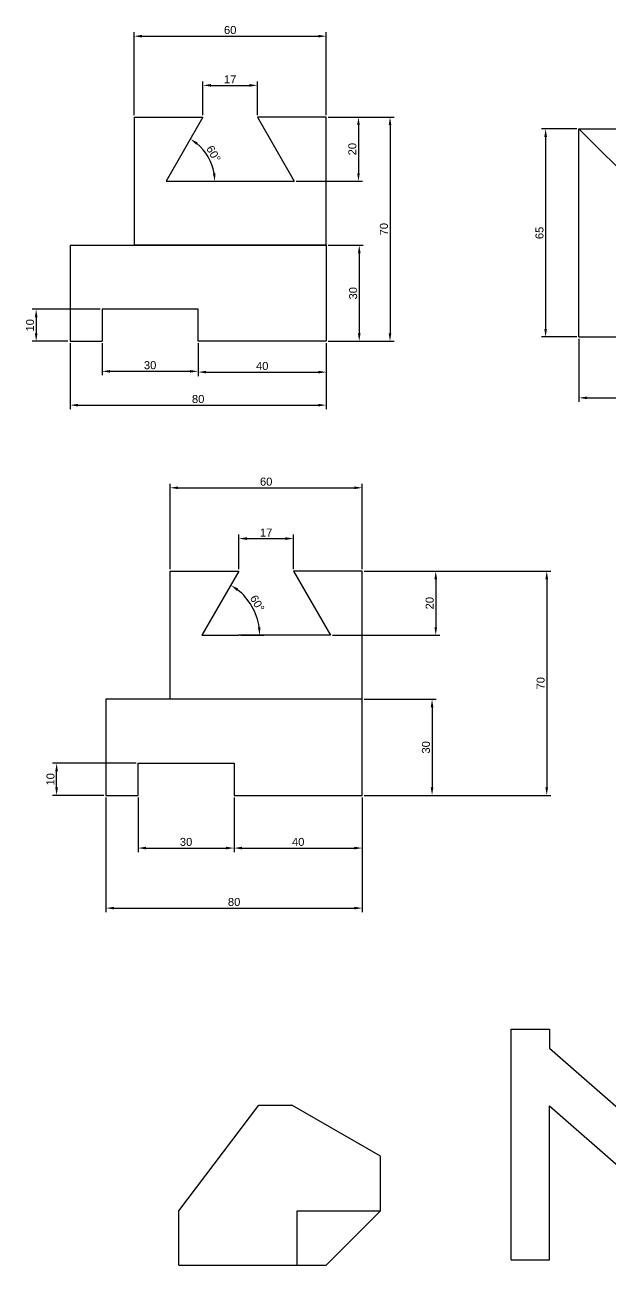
# Model space of a CAD drawing. Header units: millimetres. Extents: x 880 to 2522, y 2327 to 2730.
# Drawn here: x 1185.2 to 1367.9, y 2331.5 to 2718.8 of the extents above; entities that cross this region are included whole.
import ezdxf

# ---------------------------------------------------------------- set-up
doc = ezdxf.new("R2010")
doc.units = ezdxf.units.MM
doc.styles.get("Standard").update_dxf_attribs({"font": 'arial.ttf'})
doc.dimstyles.new('ISO-25', dxfattribs={"dimtxt": 2.5, "dimasz": 2.5, "dimexe": 1.25, "dimexo": 0.625, "dimtad": 1, "dimtxsty": 'Standard', "dimcen": 2.5, "dimadec": 0, "dimazin": 0, "dimtfac": 1, "dimtmove": 0, "dimatfit": 3, "dimfxl": 1, "dimarcsym": 0})

# ---------------------------------------------------------------- blocks, each defined once
blk = doc.blocks.new('*D12')
at = {"color": 0, "lineweight": -2, "transparency": 16777216}
blk.add_arc((1229.31, 2669.98), 15.2, 9.432, 50.6691, dxfattribs=at)
at = {"color": 0, "transparency": 16777216}
for points in [[(1238.71, 2681.39), (1239.18, 2682.08), (1236.89, 2683.16)], [(1244.72, 2672.5), (1243.89, 2672.43), (1244.51, 2669.98)]]:
    blk.add_solid(points, dxfattribs=at)
at = {"layer": 'Defpoints', "color": 0, "transparency": 16777216}
for p in [(1240.81, 2689.98), (1243.59, 2675.18), (1229.31, 2669.98), (1229.31, 2669.98), (1269.31, 2669.98)]:
    blk.add_point(p, dxfattribs=at)
at = {"color": 0, "transparency": 16777216, "insert": (1244.11, 2678.54), "char_height": 2.5, "attachment_point": 5, "rotation": 300.0505}
blk.add_mtext('60°', dxfattribs=at)
blk = doc.blocks.new('*D13')
at = {"color": 0, "lineweight": -2, "transparency": 16777216}
for p, q in [((1240.81, 2690.6), (1240.81, 2701.16)), ((1243.31, 2699.91), (1255.31, 2699.91)), ((1257.81, 2690.6), (1257.81, 2701.16))]:
    blk.add_line(p, q, dxfattribs=at)
at = {"color": 0, "transparency": 16777216}
for points in [[(1243.31, 2700.32), (1243.31, 2699.49), (1240.81, 2699.91)], [(1255.31, 2700.32), (1255.31, 2699.49), (1257.81, 2699.91)]]:
    blk.add_solid(points, dxfattribs=at)
at = {"layer": 'Defpoints', "color": 0, "transparency": 16777216}
for p in [(1257.81, 2699.91), (1240.81, 2689.98), (1257.81, 2689.98)]:
    blk.add_point(p, dxfattribs=at)
at = {"color": 0, "transparency": 16777216, "insert": (1249.31, 2701.79), "char_height": 2.5, "attachment_point": 5}
blk.add_mtext('17', dxfattribs=at)
blk = doc.blocks.new('*D14')
at = {"color": 0, "lineweight": -2, "transparency": 16777216}
for p, q in [((1219.31, 2690.6), (1219.31, 2716.52)), ((1221.81, 2715.27), (1276.81, 2715.27)), ((1279.31, 2690.6), (1279.31, 2716.52))]:
    blk.add_line(p, q, dxfattribs=at)
at = {"color": 0, "transparency": 16777216}
for points in [[(1221.81, 2715.69), (1221.81, 2714.85), (1219.31, 2715.27)], [(1276.81, 2715.69), (1276.81, 2714.85), (1279.31, 2715.27)]]:
    blk.add_solid(points, dxfattribs=at)
at = {"layer": 'Defpoints', "color": 0, "transparency": 16777216}
for p in [(1279.31, 2715.27), (1219.31, 2689.98), (1279.31, 2689.98)]:
    blk.add_point(p, dxfattribs=at)
at = {"color": 0, "transparency": 16777216, "insert": (1249.31, 2717.17), "char_height": 2.5, "attachment_point": 5}
blk.add_mtext('60', dxfattribs=at)
blk = doc.blocks.new('*D15')
at = {"color": 0, "lineweight": -2, "transparency": 16777216}
for p, q in [((1279.93, 2689.98), (1290.61, 2689.98)), ((1289.36, 2687.48), (1289.36, 2672.48)), ((1269.93, 2669.98), (1290.61, 2669.98))]:
    blk.add_line(p, q, dxfattribs=at)
at = {"color": 0, "transparency": 16777216}
for points in [[(1288.94, 2687.48), (1289.78, 2687.48), (1289.36, 2689.98)], [(1288.94, 2672.48), (1289.78, 2672.48), (1289.36, 2669.98)]]:
    blk.add_solid(points, dxfattribs=at)
at = {"layer": 'Defpoints', "color": 0, "transparency": 16777216}
for p in [(1279.31, 2689.98), (1269.31, 2669.98), (1289.36, 2669.98)]:
    blk.add_point(p, dxfattribs=at)
at = {"color": 0, "transparency": 16777216, "insert": (1287.46, 2679.98), "char_height": 2.5, "attachment_point": 5, "rotation": 90}
blk.add_mtext('20', dxfattribs=at)
blk = doc.blocks.new('*D16')
at = {"color": 0, "lineweight": -2, "transparency": 16777216}
for p, q in [((1279.93, 2649.98), (1290.85, 2649.98)), ((1289.6, 2647.48), (1289.6, 2622.48)), ((1279.93, 2619.98), (1290.85, 2619.98))]:
    blk.add_line(p, q, dxfattribs=at)
at = {"color": 0, "transparency": 16777216}
for points in [[(1289.18, 2647.48), (1290.02, 2647.48), (1289.6, 2649.98)], [(1289.18, 2622.48), (1290.02, 2622.48), (1289.6, 2619.98)]]:
    blk.add_solid(points, dxfattribs=at)
at = {"layer": 'Defpoints', "color": 0, "transparency": 16777216}
for p in [(1279.31, 2649.98), (1279.31, 2619.98), (1289.6, 2619.98)]:
    blk.add_point(p, dxfattribs=at)
at = {"color": 0, "transparency": 16777216, "insert": (1287.7, 2634.98), "char_height": 2.5, "attachment_point": 5, "rotation": 90}
blk.add_mtext('30', dxfattribs=at)
blk = doc.blocks.new('*D17')
at = {"color": 0, "lineweight": -2, "transparency": 16777216}
for p, q in [((1279.93, 2689.98), (1300.46, 2689.98)), ((1299.21, 2687.48), (1299.21, 2622.48)), ((1279.93, 2619.98), (1300.46, 2619.98))]:
    blk.add_line(p, q, dxfattribs=at)
at = {"color": 0, "transparency": 16777216}
for points in [[(1298.79, 2687.48), (1299.62, 2687.48), (1299.21, 2689.98)], [(1298.79, 2622.48), (1299.62, 2622.48), (1299.21, 2619.98)]]:
    blk.add_solid(points, dxfattribs=at)
at = {"layer": 'Defpoints', "color": 0, "transparency": 16777216}
for p in [(1279.31, 2689.98), (1279.31, 2619.98), (1299.21, 2619.98)]:
    blk.add_point(p, dxfattribs=at)
at = {"color": 0, "transparency": 16777216, "insert": (1297.31, 2654.98), "char_height": 2.5, "attachment_point": 5, "rotation": 90}
blk.add_mtext('70', dxfattribs=at)
blk = doc.blocks.new('*D18')
at = {"color": 0, "lineweight": -2, "transparency": 16777216}
for p, q in [((1209.31, 2619.35), (1209.31, 2609.36)), ((1239.31, 2619.35), (1239.31, 2609.36)), ((1211.81, 2610.61), (1236.81, 2610.61))]:
    blk.add_line(p, q, dxfattribs=at)
at = {"color": 0, "transparency": 16777216}
for points in [[(1211.81, 2611.02), (1211.81, 2610.19), (1209.31, 2610.61)], [(1236.81, 2611.02), (1236.81, 2610.19), (1239.31, 2610.61)]]:
    blk.add_solid(points, dxfattribs=at)
at = {"layer": 'Defpoints', "color": 0, "transparency": 16777216}
for p in [(1209.31, 2619.98), (1239.31, 2619.98), (1239.31, 2610.61)]:
    blk.add_point(p, dxfattribs=at)
at = {"color": 0, "transparency": 16777216, "insert": (1224.31, 2612.51), "char_height": 2.5, "attachment_point": 5}
blk.add_mtext('30', dxfattribs=at)
blk = doc.blocks.new('*D19')
at = {"color": 0, "lineweight": -2, "transparency": 16777216}
for p, q in [((1239.31, 2619.35), (1239.31, 2609.12)), ((1279.31, 2619.35), (1279.31, 2609.12)), ((1241.81, 2610.37), (1276.81, 2610.37))]:
    blk.add_line(p, q, dxfattribs=at)
at = {"color": 0, "transparency": 16777216}
for points in [[(1241.81, 2610.78), (1241.81, 2609.95), (1239.31, 2610.37)], [(1276.81, 2610.78), (1276.81, 2609.95), (1279.31, 2610.37)]]:
    blk.add_solid(points, dxfattribs=at)
at = {"layer": 'Defpoints', "color": 0, "transparency": 16777216}
for p in [(1239.31, 2619.98), (1279.31, 2619.98), (1279.31, 2610.37)]:
    blk.add_point(p, dxfattribs=at)
at = {"color": 0, "transparency": 16777216, "insert": (1259.31, 2612.27), "char_height": 2.5, "attachment_point": 5}
blk.add_mtext('40', dxfattribs=at)
blk = doc.blocks.new('*D20')
at = {"color": 0, "lineweight": -2, "transparency": 16777216}
for p, q in [((1199.31, 2619.35), (1199.31, 2598.8)), ((1279.31, 2619.35), (1279.31, 2598.8)), ((1201.81, 2600.05), (1276.81, 2600.05))]:
    blk.add_line(p, q, dxfattribs=at)
at = {"color": 0, "transparency": 16777216}
for points in [[(1201.81, 2600.46), (1201.81, 2599.63), (1199.31, 2600.05)], [(1276.81, 2600.46), (1276.81, 2599.63), (1279.31, 2600.05)]]:
    blk.add_solid(points, dxfattribs=at)
at = {"layer": 'Defpoints', "color": 0, "transparency": 16777216}
for p in [(1199.31, 2619.98), (1279.31, 2619.98), (1279.31, 2600.05)]:
    blk.add_point(p, dxfattribs=at)
at = {"color": 0, "transparency": 16777216, "insert": (1239.31, 2601.95), "char_height": 2.5, "attachment_point": 5}
blk.add_mtext('80', dxfattribs=at)
blk = doc.blocks.new('*D21')
at = {"color": 0, "lineweight": -2, "transparency": 16777216}
for p, q in [((1208.68, 2629.98), (1187.49, 2629.98)), ((1188.74, 2627.48), (1188.74, 2622.48)), ((1198.68, 2619.98), (1187.49, 2619.98))]:
    blk.add_line(p, q, dxfattribs=at)
at = {"color": 0, "transparency": 16777216}
for points in [[(1188.32, 2627.48), (1189.16, 2627.48), (1188.74, 2629.98)], [(1188.32, 2622.48), (1189.16, 2622.48), (1188.74, 2619.98)]]:
    blk.add_solid(points, dxfattribs=at)
at = {"layer": 'Defpoints', "color": 0, "transparency": 16777216}
for p in [(1209.31, 2629.98), (1188.74, 2619.98), (1199.31, 2619.98)]:
    blk.add_point(p, dxfattribs=at)
at = {"color": 0, "transparency": 16777216, "insert": (1186.84, 2624.98), "char_height": 2.5, "attachment_point": 5, "rotation": 90}
blk.add_mtext('10', dxfattribs=at)
blk = doc.blocks.new('*D22')
at = {"color": 0, "lineweight": -2, "transparency": 16777216}
blk.add_arc((1408.2, 2636.33), 11.85, 12.1102, 122.8898, dxfattribs=at)
at = {"color": 0, "transparency": 16777216}
for points in [[(1402.02, 2645.96), (1401.5, 2646.61), (1399.82, 2644.71)], [(1420.2, 2638.86), (1419.37, 2638.77), (1420.05, 2636.33)]]:
    blk.add_solid(points, dxfattribs=at)
at = {"layer": 'Defpoints', "color": 0, "transparency": 16777216}
for p in [(1358.2, 2686.33), (1416.58, 2644.71), (1408.2, 2636.33), (1408.2, 2636.33), (1428.2, 2636.33)]:
    blk.add_point(p, dxfattribs=at)
at = {"color": 0, "transparency": 16777216, "insert": (1413.46, 2649.04), "char_height": 2.5, "attachment_point": 5, "rotation": 337.5}
blk.add_mtext('135°', dxfattribs=at)
blk = doc.blocks.new('*D28')
at = {"color": 0, "lineweight": -2, "transparency": 16777216}
for p, q in [((1357.57, 2686.33), (1346.53, 2686.33)), ((1347.78, 2683.83), (1347.78, 2623.83)), ((1357.57, 2621.33), (1346.53, 2621.33))]:
    blk.add_line(p, q, dxfattribs=at)
at = {"color": 0, "transparency": 16777216}
for points in [[(1347.37, 2683.83), (1348.2, 2683.83), (1347.78, 2686.33)], [(1347.37, 2623.83), (1348.2, 2623.83), (1347.78, 2621.33)]]:
    blk.add_solid(points, dxfattribs=at)
at = {"layer": 'Defpoints', "color": 0, "transparency": 16777216}
for p in [(1358.2, 2686.33), (1347.78, 2621.33), (1358.2, 2621.33)]:
    blk.add_point(p, dxfattribs=at)
at = {"color": 0, "transparency": 16777216, "insert": (1345.88, 2653.83), "char_height": 2.5, "attachment_point": 5, "rotation": 90}
blk.add_mtext('65', dxfattribs=at)
blk = doc.blocks.new('*D30')
at = {"color": 0, "lineweight": -2, "transparency": 16777216}
for p, q in [((1358.2, 2620.71), (1358.2, 2601.08)), ((1428.2, 2620.71), (1428.2, 2601.08)), ((1360.7, 2602.33), (1425.7, 2602.33))]:
    blk.add_line(p, q, dxfattribs=at)
at = {"color": 0, "transparency": 16777216}
for points in [[(1360.7, 2602.75), (1360.7, 2601.91), (1358.2, 2602.33)], [(1425.7, 2602.75), (1425.7, 2601.91), (1428.2, 2602.33)]]:
    blk.add_solid(points, dxfattribs=at)
at = {"layer": 'Defpoints', "color": 0, "transparency": 16777216}
for p in [(1358.2, 2621.33), (1428.2, 2621.33), (1428.2, 2602.33)]:
    blk.add_point(p, dxfattribs=at)
at = {"color": 0, "transparency": 16777216, "insert": (1393.2, 2604.23), "char_height": 2.5, "attachment_point": 5}
blk.add_mtext('70', dxfattribs=at)
blk = doc.blocks.new('*D93')
at = {"color": 0, "lineweight": -2, "transparency": 16777216}
blk.add_line((1252.66, 2528.2), (1259.78, 2528.2), dxfattribs=at)
blk.add_arc((1240.49, 2528.2), 18.04, 7.9482, 52.0518, dxfattribs=at)
at = {"color": 0, "transparency": 16777216}
for points in [[(1251.35, 2542.08), (1251.82, 2542.77), (1249.51, 2543.82)], [(1258.77, 2530.73), (1257.94, 2530.67), (1258.53, 2528.2)]]:
    blk.add_solid(points, dxfattribs=at)
at = {"layer": 'Defpoints', "color": 0, "transparency": 16777216}
for p in [(1252.04, 2548.2), (1257.44, 2534.37), (1240.49, 2528.2), (1240.49, 2528.2), (1252.04, 2528.2)]:
    blk.add_point(p, dxfattribs=at)
at = {"color": 0, "transparency": 16777216, "insert": (1257.76, 2538.17), "char_height": 2.5, "attachment_point": 5, "rotation": 300}
blk.add_mtext('60°', dxfattribs=at)
blk = doc.blocks.new('*D94')
at = {"color": 0, "lineweight": -2, "transparency": 16777216}
for p, q in [((1252.04, 2548.83), (1252.04, 2559.63)), ((1254.54, 2558.38), (1266.54, 2558.38)), ((1269.04, 2548.83), (1269.04, 2559.63))]:
    blk.add_line(p, q, dxfattribs=at)
at = {"color": 0, "transparency": 16777216}
for points in [[(1254.54, 2558.8), (1254.54, 2557.96), (1252.04, 2558.38)], [(1266.54, 2558.8), (1266.54, 2557.96), (1269.04, 2558.38)]]:
    blk.add_solid(points, dxfattribs=at)
at = {"layer": 'Defpoints', "color": 0, "transparency": 16777216}
for p in [(1269.04, 2558.38), (1252.04, 2548.2), (1269.04, 2548.2)]:
    blk.add_point(p, dxfattribs=at)
at = {"color": 0, "transparency": 16777216, "insert": (1260.54, 2560.26), "char_height": 2.5, "attachment_point": 5}
blk.add_mtext('17', dxfattribs=at)
blk = doc.blocks.new('*D95')
at = {"color": 0, "lineweight": -2, "transparency": 16777216}
for p, q in [((1230.54, 2548.83), (1230.54, 2575.49)), ((1233.04, 2574.24), (1288.04, 2574.24)), ((1290.54, 2548.83), (1290.54, 2575.49))]:
    blk.add_line(p, q, dxfattribs=at)
at = {"color": 0, "transparency": 16777216}
for points in [[(1233.04, 2574.66), (1233.04, 2573.83), (1230.54, 2574.24)], [(1288.04, 2574.66), (1288.04, 2573.83), (1290.54, 2574.24)]]:
    blk.add_solid(points, dxfattribs=at)
at = {"layer": 'Defpoints', "color": 0, "transparency": 16777216}
for p in [(1290.54, 2574.24), (1230.54, 2548.2), (1290.54, 2548.2)]:
    blk.add_point(p, dxfattribs=at)
at = {"color": 0, "transparency": 16777216, "insert": (1260.54, 2576.15), "char_height": 2.5, "attachment_point": 5}
blk.add_mtext('60', dxfattribs=at)
blk = doc.blocks.new('*D96')
at = {"color": 0, "lineweight": -2, "transparency": 16777216}
for p, q in [((1219.91, 2488.2), (1193.87, 2488.2)), ((1195.12, 2480.7), (1195.12, 2485.7)), ((1209.91, 2478.2), (1193.87, 2478.2))]:
    blk.add_line(p, q, dxfattribs=at)
at = {"color": 0, "transparency": 16777216}
for points in [[(1194.71, 2485.7), (1195.54, 2485.7), (1195.12, 2488.2)], [(1194.71, 2480.7), (1195.54, 2480.7), (1195.12, 2478.2)]]:
    blk.add_solid(points, dxfattribs=at)
at = {"layer": 'Defpoints', "color": 0, "transparency": 16777216}
for p in [(1195.12, 2488.2), (1220.54, 2488.2), (1210.54, 2478.2)]:
    blk.add_point(p, dxfattribs=at)
at = {"color": 0, "transparency": 16777216, "insert": (1193.22, 2483.2), "char_height": 2.5, "attachment_point": 5, "rotation": 90}
blk.add_mtext('10', dxfattribs=at)
blk = doc.blocks.new('*D97')
at = {"color": 0, "lineweight": -2, "transparency": 16777216}
for p, q in [((1220.54, 2477.58), (1220.54, 2460.49)), ((1250.54, 2477.58), (1250.54, 2460.49)), ((1223.04, 2461.74), (1248.04, 2461.74))]:
    blk.add_line(p, q, dxfattribs=at)
at = {"color": 0, "transparency": 16777216}
for points in [[(1223.04, 2462.16), (1223.04, 2461.33), (1220.54, 2461.74)], [(1248.04, 2462.16), (1248.04, 2461.33), (1250.54, 2461.74)]]:
    blk.add_solid(points, dxfattribs=at)
at = {"layer": 'Defpoints', "color": 0, "transparency": 16777216}
for p in [(1220.54, 2478.2), (1250.54, 2478.2), (1250.54, 2461.74)]:
    blk.add_point(p, dxfattribs=at)
at = {"color": 0, "transparency": 16777216, "insert": (1235.54, 2463.65), "char_height": 2.5, "attachment_point": 5}
blk.add_mtext('30', dxfattribs=at)
blk = doc.blocks.new('*D98')
at = {"color": 0, "lineweight": -2, "transparency": 16777216}
for p, q in [((1210.54, 2477.58), (1210.54, 2441.74)), ((1290.54, 2477.58), (1290.54, 2441.74)), ((1213.04, 2442.99), (1288.04, 2442.99))]:
    blk.add_line(p, q, dxfattribs=at)
at = {"color": 0, "transparency": 16777216}
for points in [[(1213.04, 2443.41), (1213.04, 2442.58), (1210.54, 2442.99)], [(1288.04, 2443.41), (1288.04, 2442.58), (1290.54, 2442.99)]]:
    blk.add_solid(points, dxfattribs=at)
at = {"layer": 'Defpoints', "color": 0, "transparency": 16777216}
for p in [(1210.54, 2478.2), (1290.54, 2478.2), (1290.54, 2442.99)]:
    blk.add_point(p, dxfattribs=at)
at = {"color": 0, "transparency": 16777216, "insert": (1250.54, 2444.9), "char_height": 2.5, "attachment_point": 5}
blk.add_mtext('80', dxfattribs=at)
blk = doc.blocks.new('*D99')
at = {"color": 0, "lineweight": -2, "transparency": 16777216}
for p, q in [((1250.54, 2477.58), (1250.54, 2460.49)), ((1290.54, 2477.58), (1290.54, 2460.49)), ((1253.04, 2461.74), (1288.04, 2461.74))]:
    blk.add_line(p, q, dxfattribs=at)
at = {"color": 0, "transparency": 16777216}
for points in [[(1253.04, 2462.16), (1253.04, 2461.33), (1250.54, 2461.74)], [(1288.04, 2462.16), (1288.04, 2461.33), (1290.54, 2461.74)]]:
    blk.add_solid(points, dxfattribs=at)
at = {"layer": 'Defpoints', "color": 0, "transparency": 16777216}
for p in [(1250.54, 2478.2), (1290.54, 2478.2), (1290.54, 2461.74)]:
    blk.add_point(p, dxfattribs=at)
at = {"color": 0, "transparency": 16777216, "insert": (1270.54, 2463.65), "char_height": 2.5, "attachment_point": 5}
blk.add_mtext('40', dxfattribs=at)
blk = doc.blocks.new('*D100')
at = {"color": 0, "lineweight": -2, "transparency": 16777216}
for p, q in [((1291.16, 2508.2), (1313.58, 2508.2)), ((1312.33, 2505.7), (1312.33, 2480.7)), ((1291.16, 2478.2), (1313.58, 2478.2))]:
    blk.add_line(p, q, dxfattribs=at)
at = {"color": 0, "transparency": 16777216}
for points in [[(1311.92, 2505.7), (1312.75, 2505.7), (1312.33, 2508.2)], [(1311.92, 2480.7), (1312.75, 2480.7), (1312.33, 2478.2)]]:
    blk.add_solid(points, dxfattribs=at)
at = {"layer": 'Defpoints', "color": 0, "transparency": 16777216}
for p in [(1290.54, 2508.2), (1290.54, 2478.2), (1312.33, 2478.2)]:
    blk.add_point(p, dxfattribs=at)
at = {"color": 0, "transparency": 16777216, "insert": (1310.43, 2493.2), "char_height": 2.5, "attachment_point": 5, "rotation": 90}
blk.add_mtext('30', dxfattribs=at)
blk = doc.blocks.new('*D101')
at = {"color": 0, "lineweight": -2, "transparency": 16777216}
for p, q in [((1291.16, 2548.2), (1314.74, 2548.2)), ((1313.49, 2545.7), (1313.49, 2530.7)), ((1281.21, 2528.2), (1314.74, 2528.2))]:
    blk.add_line(p, q, dxfattribs=at)
at = {"color": 0, "transparency": 16777216}
for points in [[(1313.07, 2545.7), (1313.9, 2545.7), (1313.49, 2548.2)], [(1313.07, 2530.7), (1313.9, 2530.7), (1313.49, 2528.2)]]:
    blk.add_solid(points, dxfattribs=at)
at = {"layer": 'Defpoints', "color": 0, "transparency": 16777216}
for p in [(1290.54, 2548.2), (1280.59, 2528.2), (1313.49, 2528.2)]:
    blk.add_point(p, dxfattribs=at)
at = {"color": 0, "transparency": 16777216, "insert": (1311.59, 2538.2), "char_height": 2.5, "attachment_point": 5, "rotation": 90}
blk.add_mtext('20', dxfattribs=at)
blk = doc.blocks.new('*D102')
at = {"color": 0, "lineweight": -2, "transparency": 16777216}
for p, q in [((1291.16, 2548.2), (1349.38, 2548.2)), ((1348.13, 2545.7), (1348.13, 2480.7)), ((1291.16, 2478.2), (1349.38, 2478.2))]:
    blk.add_line(p, q, dxfattribs=at)
at = {"color": 0, "transparency": 16777216}
for points in [[(1347.71, 2545.7), (1348.55, 2545.7), (1348.13, 2548.2)], [(1347.71, 2480.7), (1348.55, 2480.7), (1348.13, 2478.2)]]:
    blk.add_solid(points, dxfattribs=at)
at = {"layer": 'Defpoints', "color": 0, "transparency": 16777216}
for p in [(1290.54, 2548.2), (1290.54, 2478.2), (1348.13, 2478.2)]:
    blk.add_point(p, dxfattribs=at)
at = {"color": 0, "transparency": 16777216, "insert": (1346.23, 2513.2), "char_height": 2.5, "attachment_point": 5, "rotation": 90}
blk.add_mtext('70', dxfattribs=at)

msp = doc.modelspace()

# ---------------------------------------------------------------- linework, layer by layer
for p, q in [((1219.308, 2689.976), (1240.808, 2689.976)), ((1219.308, 2689.976), (1219.308, 2669.976)), ((1240.808, 2689.976), (1229.308, 2669.976)), ((1279.308, 2689.976), (1257.808, 2689.976)), ((1257.808, 2689.976), (1269.308, 2669.976)), ((1279.308, 2669.976), (1279.308, 2689.976)), ((1358.197, 2621.331), (1358.197, 2686.331)), ((1358.197, 2686.331), (1408.197, 2636.331)), ((1358.197, 2686.331), (1373.197, 2686.331)), ((1219.308, 2669.976), (1219.308, 2649.976)), ((1229.308, 2669.976), (1269.308, 2669.976)), ((1279.308, 2649.976), (1279.308, 2669.976)), ((1199.308, 2649.976), (1279.308, 2649.976)), ((1199.308, 2649.976), (1199.308, 2619.976)), ((1279.308, 2649.976), (1219.308, 2649.976)), ((1279.308, 2649.976), (1279.308, 2619.976)), ((1239.308, 2629.976), (1209.308, 2629.976)), ((1209.308, 2629.976), (1209.308, 2619.976)), ((1239.308, 2619.976), (1239.308, 2629.976)), ((1199.308, 2619.976), (1209.308, 2619.976)), ((1279.308, 2619.976), (1239.308, 2619.976)), ((1358.197, 2621.331), (1408.197, 2621.331)), ((1252.04, 2548.203), (1240.493, 2528.203)), ((1269.04, 2548.203), (1280.587, 2528.203))]:
    msp.add_line(p, q)
for points in [[(1230.54, 2508.203), (1230.54, 2548.203)], [(1230.54, 2548.203), (1252.04, 2548.203)], [(1290.54, 2548.203), (1269.04, 2548.203)], [(1290.54, 2508.203), (1290.54, 2548.203)], [(1240.493, 2528.203), (1252.04, 2528.203)], [(1280.587, 2528.203), (1252.04, 2528.203)], [(1250.54, 2478.203), (1290.54, 2478.203), (1290.54, 2508.203), (1210.54, 2508.203), (1210.54, 2478.203), (1220.54, 2478.203), (1220.54, 2488.203), (1250.54, 2488.203), (1250.54, 2478.203)], [(1337.041, 2333.207), (1337.041, 2405.207)], [(1337.041, 2405.207), (1349.041, 2405.207)], [(1349.041, 2405.207), (1349.041, 2399.207)], [(1349.041, 2399.207), (1397.041, 2357.207)], [(1233.241, 2348.487), (1258.241, 2381.487)], [(1258.241, 2381.487), (1268.528, 2381.487)], [(1296.241, 2365.487), (1268.528, 2381.487)], [(1349.041, 2333.207), (1349.041, 2381.207)], [(1349.041, 2381.207), (1397.041, 2339.207)], [(1296.241, 2348.487), (1296.241, 2365.487)], [(1233.241, 2331.487), (1233.241, 2348.487)], [(1270.241, 2331.487), (1270.241, 2348.487)], [(1270.241, 2348.487), (1296.241, 2348.487)], [(1279.241, 2331.487), (1296.241, 2348.487)], [(1337.041, 2333.207), (1349.041, 2333.207)], [(1233.241, 2331.487), (1270.241, 2331.487)], [(1270.241, 2331.487), (1279.241, 2331.487)]]:
    msp.add_lwpolyline(points)

# ---------------------------------------------------------------- dimensions: what is measured, and where the dimension line sits
for base, p1, p2, picture, middle in [((1279.308, 2715.271), (1219.308, 2689.976), (1279.308, 2689.976), '*D14', (1249.308, 2717.173)), ((1257.808, 2699.908), (1240.808, 2689.976), (1257.808, 2689.976), '*D13', (1249.308, 2701.788)), ((1279.308, 2600.045), (1199.308, 2619.976), (1279.308, 2619.976), '*D20', (1239.308, 2601.947)), ((1239.308, 2610.608), (1209.308, 2619.976), (1239.308, 2619.976), '*D18', (1224.308, 2612.51)), ((1279.308, 2610.368), (1239.308, 2619.976), (1279.308, 2619.976), '*D19', (1259.308, 2612.269)), ((1428.197, 2602.329), (1358.197, 2621.331), (1428.197, 2621.331), '*D30', (1393.197, 2604.23)), ((1290.54, 2442.994), (1210.54, 2478.203), (1290.54, 2478.203), '*D98', (1250.54, 2444.896)), ((1250.54, 2461.744), (1220.54, 2478.203), (1250.54, 2478.203), '*D97', (1235.54, 2463.647)), ((1290.54, 2461.744), (1250.54, 2478.203), (1290.54, 2478.203), '*D99', (1270.54, 2463.646))]:
    dim = msp.add_linear_dim(base=base, p1=p1, p2=p2, dimstyle='ISO-25')
    dim.commit()
    dim.dimension.update_dxf_attribs({"geometry": picture, "text_midpoint": middle})
for base, line1, line2, picture, middle in [((1243.591, 2675.185), ((1229.308, 2669.976), (1269.308, 2669.976)), ((1240.808, 2689.976), (1229.308, 2669.976)), '*D12', (1244.114, 2678.542)), ((1416.576, 2644.71), ((1428.197, 2636.331), (1408.197, 2636.331)), ((1358.197, 2686.331), (1408.197, 2636.331)), '*D22', (1413.46, 2649.037)), ((1257.441, 2534.371), ((1240.493, 2528.203), (1252.04, 2528.203)), ((1252.04, 2548.203), (1240.493, 2528.203)), '*D93', (1257.759, 2538.171))]:
    dim = msp.add_angular_dim_2l(base=base, line1=line1, line2=line2, dimstyle='ISO-25')
    dim.commit()
    dim.dimension.update_dxf_attribs({"geometry": picture, "text_midpoint": middle})
for base, p1, p2, picture, middle in [((1289.361, 2669.976), (1279.308, 2689.976), (1269.308, 2669.976), '*D15', (1287.46, 2679.976)), ((1299.207, 2619.976), (1279.308, 2689.976), (1279.308, 2619.976), '*D17', (1297.306, 2654.976)), ((1347.782, 2621.331), (1358.197, 2686.331), (1358.197, 2621.331), '*D28', (1345.88, 2653.831)), ((1289.601, 2619.976), (1279.308, 2649.976), (1279.308, 2619.976), '*D16', (1287.699, 2634.976)), ((1188.741, 2619.976), (1209.308, 2629.976), (1199.308, 2619.976), '*D21', (1186.84, 2624.976)), ((1313.488, 2528.203), (1290.54, 2548.203), (1280.587, 2528.203), '*D101', (1311.587, 2538.203)), ((1348.131, 2478.203), (1290.54, 2548.203), (1290.54, 2478.203), '*D102', (1346.23, 2513.203)), ((1312.333, 2478.203), (1290.54, 2508.203), (1290.54, 2478.203), '*D100', (1310.431, 2493.203)), ((1195.124, 2488.203), (1210.54, 2478.203), (1220.54, 2488.203), '*D96', (1193.223, 2483.203))]:
    dim = msp.add_linear_dim(base=base, p1=p1, p2=p2, angle=90, dimstyle='ISO-25')
    dim.commit()
    dim.dimension.update_dxf_attribs({"geometry": picture, "text_midpoint": middle})
for p1, p2, distance, picture, middle in [((1230.54, 2548.203), (1290.54, 2548.203), 26.042, '*D95', (1260.54, 2576.146)), ((1252.04, 2548.203), (1269.04, 2548.203), 10.176, '*D94', (1260.54, 2560.259))]:
    dim = msp.add_aligned_dim(p1=p1, p2=p2, distance=distance, dimstyle='ISO-25')
    dim.commit()
    dim.dimension.update_dxf_attribs({"geometry": picture, "text_midpoint": middle})

doc.saveas('drawing.dxf')
